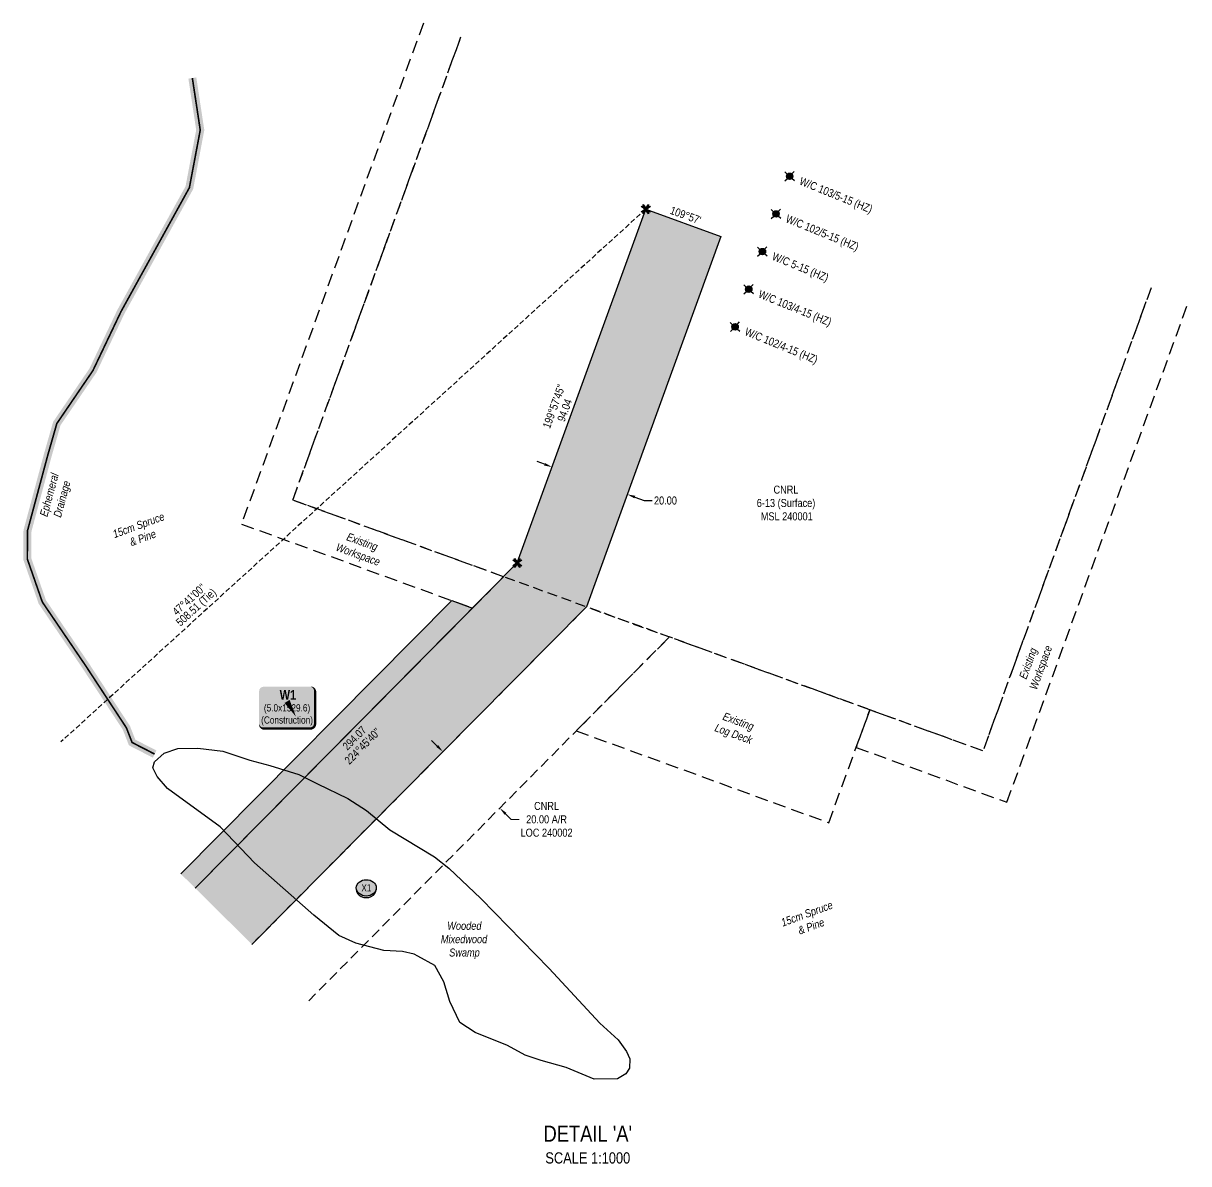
# Model space of a CAD drawing. Extents: x 379646 to 388155, y 6062459 to 6066140.
# Drawn here: x 382520 to 383976, y 6064716 to 6066140 of the extents above; entities that cross this region are included whole.
import ezdxf
from ezdxf.enums import TextEntityAlignment as Align

# ---------------------------------------------------------------- set-up
doc = ezdxf.new("R2010")
doc.units = 0
doc.header["$LTSCALE"] = 5
doc.header["$PDSIZE"] = 0.5
for name, pattern in [('foc-ACCESSROAD', [3.75, 2.5, -1.25]), ('foc-TIELINE', [1.875, 1.25, -0.625]), ('HIDDEN2', [4.7625, 3.175, -1.5875])]:
    doc.linetypes.add(name, pattern=pattern)
doc.layers.get('Defpoints').update_dxf_attribs({"color": 9})
for name, color, linetype in [('C-AR', 13, 'foc-ACCESSROAD'), ('C-WS', 13, 'foc-ACCESSROAD'), ('C-WS-S', 8, 'Continuous'), ('DETAIL-T', 7, 'Continuous'), ('L-BD', 7, 'Continuous'), ('L-BD1', 253, 'Continuous'), ('L-MON', 1, 'Continuous'), ('L-TIE', 7, 'foc-TIELINE'), ('P-CROSSINGS', 250, 'Continuous'), ('P-PROPOSED', 10, 'Continuous'), ('P-PROPOSED-H', 21, 'Continuous'), ('P-TEMP-BLOCKS', 250, 'Continuous'), ('P-TEMP-BLUE', 146, 'Continuous'), ('P-TXT', 4, 'Continuous'), ('T-BUSH-T', 110, 'Continuous'), ('T-EXISTING RTF', 220, 'HIDDEN2'), ('T-EXISTING RTF-T', 220, 'Continuous'), ('T-WATER-T', 170, 'Continuous'), ('WATERCOURSE', 146, 'foc-TIELINE'), ('WETLAND', 143, 'Continuous'), ('WETLAND-T', 146, 'Continuous')]:
    doc.layers.add(name, color=color, linetype=linetype)
doc.layers.add('C-AR-T', color=13, linetype='Continuous', lineweight=9)
doc.layers.add('C-WS-T', color=13, linetype='Continuous', lineweight=9)
doc.layers.add('P-TEMP-BLUE-H', color=7, linetype='Continuous', true_color=0x99e6ff)
doc.styles.add('80', font='ARIALN.TTF', dxfattribs={"height": 10})
doc.styles.add('80CG', font='ARIALN.TTF', dxfattribs={"height": 10})
doc.styles.add('80L', font='ARIALN.TTF', dxfattribs={"height": 10})
doc.styles.add('BOLD', font='ARIALNB.TTF')
doc.styles.add('Crossing', font='ARIALN.TTF', dxfattribs={"height": 10})
doc.styles.add('foc-LtypeFont', font='ARIALN.TTF', dxfattribs={"height": 7.35})
doc.styles.add('MtXpl_Arial_Narrow', font='ARIALNI.TTF')
doc.linetypes.add('foc-TOPO-flowdirection-NOLINE', pattern='A,0,[">",foc-LtypeFont,S=0.3,R=0,X=0,Y=-0.945],-20,[">",foc-LtypeFont,S=0.3,R=0,X=0,Y=-0.945],0', length=20)
doc.dimstyles.new('Compass 5 000', dxfattribs={"dimscale": 5, "dimtxt": 9, "dimasz": 2, "dimexe": 0.2, "dimexo": 0.0625, "dimgap": 0.5, "dimtad": 0, "dimtih": 1, "dimtoh": 1, "dimzin": 0, "dimdsep": 46, "dimtxsty": '80CG', "dimcen": 0.1, "dimse1": 1, "dimse2": 1, "dimclrd": 256, "dimclrt": 256, "dimaunit": 1, "dimadec": 4, "dimazin": 0, "dimtfac": 0.06, "dimtofl": 0, "dimtmove": 0, "dimatfit": 1, "dimfxl": 0.2, "dimtolj": 1, "dimtzin": 0, "dimlwd": -1, "dimarcsym": 0})

# ---------------------------------------------------------------- blocks, each defined once
blk = doc.blocks.new('WC2')
at = {"layer": 'L-MON'}
h = blk.add_hatch(color=255, dxfattribs=at)
h.dxf.hatch_style = 1
edge = h.paths.add_edge_path()
edge.add_arc((0, 0), 0.9, 0, 360)
at = {"layer": 'L-MON', "color": 14, "flags": 128}
for points in [[(-0.62, 0.5), (-1.23, 1.12)], [(0.52, 0.61), (1.13, 1.21)], [(-1.18, -1.18), (-0.56, -0.57)], [(1.16, -1.18), (0.56, -0.57)]]:
    blk.add_lwpolyline(points, dxfattribs=at)
at = {"layer": 'L-MON', "color": 14}
for radius in [0.8, 0.373]:
    blk.add_circle((0, 0), radius, dxfattribs=at)
blk = doc.blocks.new('TEMP')
h = blk.add_hatch(color=255)
h.dxf.hatch_style = 1
h.paths.add_polyline_path([(0, 0.25), (-0.67, 1.15), (-0.67, 0.67), (-1.15, 0.67), (-0.25, 0), (-1.15, -0.67), (-0.67, -0.67), (-0.67, -1.15), (0, -0.25), (0.67, -1.15), (0.67, -0.67), (1.15, -0.67), (0.25, 0), (1.15, 0.67), (0.67, 0.67), (0.67, 1.15)])
h.paths.add_polyline_path([(0.57, 0.85), (0.57, 0.57), (0.85, 0.57), (0.08, 0), (0.85, -0.57), (0.57, -0.57), (0.57, -0.85), (0, -0.08), (-0.57, -0.85), (-0.57, -0.57), (-0.85, -0.57), (-0.08, 0), (-0.85, 0.57), (-0.57, 0.57), (-0.57, 0.85), (0, 0.08)], flags=16)
h = blk.add_hatch(color=1)
h.dxf.hatch_style = 1
h.paths.add_polyline_path([(0, 0.08), (-0.57, 0.85), (-0.57, 0.57), (-0.85, 0.57), (-0.08, 0), (-0.85, -0.57), (-0.57, -0.57), (-0.57, -0.85), (0, -0.08), (0.57, -0.85), (0.57, -0.57), (0.85, -0.57), (0.08, 0), (0.85, 0.57), (0.57, 0.57), (0.57, 0.85)])
at = {"color": 1}
for p, q in [((-0.08, 0), (0.08, 0)), ((0, 0.08), (0, -0.08))]:
    blk.add_line(p, q, dxfattribs=at)
at = {"color": 255, "flags": 128}
blk.add_lwpolyline([(-0.25, 0), (-1.15, 0.67), (-0.67, 0.67), (-0.67, 1.15), (0, 0.25), (0.67, 1.15), (0.67, 0.67), (1.15, 0.67), (0.25, 0), (1.15, -0.67), (0.67, -0.67), (0.67, -1.15), (0, -0.25), (-0.67, -1.15), (-0.67, -0.67), (-1.15, -0.67)], close=True, dxfattribs=at)
at = {"color": 1, "flags": 128}
blk.add_lwpolyline([(-0.08, 0), (-0.85, 0.57), (-0.57, 0.57), (-0.57, 0.85), (0, 0.08), (0.57, 0.85), (0.57, 0.57), (0.85, 0.57), (0.08, 0), (0.85, -0.57), (0.57, -0.57), (0.57, -0.85), (0, -0.08), (-0.57, -0.85), (-0.57, -0.57), (-0.85, -0.57)], close=True, dxfattribs=at)
blk = doc.blocks.new('*D444')
at = {"layer": 'C-AR-T', "transparency": 16777216}
for p, q in [((383037.4, 6065237.7), (383030.3, 6065244.8)), ((383122.6, 6065153.2), (383129.7, 6065146.2)), ((383129.7, 6065146.2), (383139.7, 6065146.2))]:
    blk.add_line(p, q, dxfattribs=at)
for points in [[(383038.6, 6065238.9), (383036.2, 6065236.6), (383044.5, 6065230.7)], [(383123.8, 6065154.4), (383121.4, 6065152.1), (383115.5, 6065160.3)]]:
    blk.add_solid(points, dxfattribs=at)
at = {"layer": 'Defpoints', "color": 0, "transparency": 16777216}
for p in [(383042.6, 6065228.8), (383113.7, 6065158.4), (383115.5, 6065160.3)]:
    blk.add_point(p, dxfattribs=at)
at = {"layer": 'C-AR-T', "transparency": 16777216, "insert": (383174, 6065146.2), "char_height": 10, "attachment_point": 5, "style": '80CG'}
blk.add_mtext('\\A1;CNRL\\P20.00 A/R\\PLOC 240002', dxfattribs=at)
blk = doc.blocks.new('*U445')
at = {"true_color": 0x99e6ff}
h = blk.add_hatch(color=141, dxfattribs=at)
edge = h.paths.add_edge_path()
edge.add_line((-29, -33.8), (29, -33.8))
edge.add_arc((29, -27.8), 6, 270, 360)
edge.add_line((35, -27.8), (35, 12.5))
edge.add_arc((29, 12.5), 6, 0, 90)
edge.add_line((29, 18.5), (-29, 18.5))
edge.add_arc((-29, 12.5), 6, 90, 180)
edge.add_line((-35, 12.5), (-35, -27.8))
edge.add_arc((-29, -27.8), 6, 180, 270)
at = {"color": 250, "flags": 128}
blk.add_lwpolyline([(-29, -33.8, 3, 3, 0), (29, -33.8, 3, 3, 0.414214), (35, -27.8, 3, 3, 0), (35, 12.5, 3, 0, 0.414214), (29, 18.5, 0, 0, 0), (-29, 18.5, 0, 0, 0.414214), (-35, 12.5, 0, 0, 0), (-35, -27.8, 0, 3, 0.414214)], format="xyseb", close=True, dxfattribs=at)
at = {"flags": 128}
blk.add_lwpolyline([(11.2, -19.1, 0, 7.5, 0), (0, 0, 0, 0, 0)], format="xyseb", dxfattribs=at)
at = {"color": 250}
for tag, p, height, style in [('TEMP_AREA_W1_001', (-9.2, 2.2), 12, 'BOLD'), ('ENTER_TEXT_001', (-30.7, -12.5), 9, '80')]:
    blk.add_attdef(tag, p, '', height=height, dxfattribs=dict(at, style=style))
blk = doc.blocks.new('*D446')
at = {"layer": 'Defpoints', "color": 0, "transparency": 16777216}
for p in [(383180.6, 6065585.2), (383274.5, 6065551), (383274.9, 6065552)]:
    blk.add_point(p, dxfattribs=at)
at = {"layer": 'P-TXT', "transparency": 16777216}
for p, q in [((383171.5, 6065589.6), (383162.1, 6065593)), ((383284.3, 6065548.6), (383296.1, 6065544.3)), ((383296.1, 6065544.3), (383306.1, 6065544.3))]:
    blk.add_line(p, q, dxfattribs=at)
for points in [[(383172.1, 6065591.1), (383170.9, 6065588), (383180.9, 6065586.1)], [(383284.8, 6065550.2), (383283.7, 6065547), (383274.9, 6065552)]]:
    blk.add_solid(points, dxfattribs=at)
at = {"layer": 'P-TXT', "transparency": 16777216, "insert": (383322.5, 6065544.3), "char_height": 10, "attachment_point": 5, "style": '80CG'}
blk.add_mtext('\\A1;20.00', dxfattribs=at)
blk = doc.blocks.new('xing2')
h = blk.add_hatch(color=50)
h.dxf.hatch_style = 1
edge = h.paths.add_edge_path()
edge.add_ellipse((0, 0), major_axis=(-12.5, 0), ratio=0.816297, start_angle=0, end_angle=360)
h = blk.add_hatch(color=250)
h.dxf.hatch_style = 1
edge = h.paths.add_edge_path()
edge.add_ellipse((0, -2), major_axis=(-12.5, 0), ratio=0.816297, start_angle=0, end_angle=180)
edge.add_line((12.5, -2), (12.5, 0))
edge.add_ellipse((0, 0), major_axis=(-12.5, 0), ratio=0.816297, start_angle=0, end_angle=180, ccw=False)
edge.add_line((-12.5, 0), (-12.5, -2))
at = {"color": 250}
blk.add_ellipse((0, 0), major_axis=(-12.5, 0), ratio=0.816297, dxfattribs=at)
blk.add_ellipse((0, -2), major_axis=(-12.5, 0), ratio=0.816297, start_param=0, end_param=3.141593, dxfattribs=at)
at = {"color": 250, "style": 'Crossing'}
blk.add_attdef('CROSSING', text='', height=9, dxfattribs=at).set_placement((0.1, 0), align=Align.MIDDLE_CENTER)
at = {"color": 250, "style": 'Crossing', "flags": 1}
for tag, p in [('OWNER', (0.1, -12.5)), ('DESCRIPTION', (0.1, -25.8)), ('LOCATION', (0.1, -39.3)), ('DWG_REF', (0.1, -52.8))]:
    blk.add_attdef(tag, text='', height=9, dxfattribs=at).set_placement(p, align=Align.MIDDLE_CENTER)

msp = doc.modelspace()

# ---------------------------------------------------------------- hatches: boundary and pattern name
at = {"layer": 'P-PROPOSED-H'}
h = msp.add_hatch(color=256, dxfattribs=at)
h.dxf.hatch_style = 1
h.paths.add_polyline_path([(382734.907, 6065060.485), (382805.884, 6064990.095), (383223.845, 6065411.546), (383391.828, 6065874.008), (383297.872, 6065908.137), (383137.392, 6065466.331)])
at = {"layer": 'P-TEMP-BLUE-H'}
h = msp.add_hatch(color=256, dxfattribs=at)
h.dxf.hatch_style = 1
h.paths.add_polyline_path([(382717.162, 6065078.082), (382734.907, 6065060.485), (383081.574, 6065410.048), (383055.699, 6065419.447)])

# ---------------------------------------------------------------- linework, layer by layer
at = {"layer": 'C-AR', "flags": 128}
msp.add_lwpolyline([(382805.884, 6064990.095), (383223.845, 6065411.546), (383327.384, 6065373.937), (382876.888, 6064919.679)], dxfattribs=at)
at = {"layer": 'C-WS', "elevation": 4299.695, "flags": 128}
msp.add_lwpolyline([(383929.177, 6065809.955), (383719.114, 6065231.646), (382856.964, 6065544.811), (383067.027, 6066123.12)], dxfattribs=at)
at = {"layer": 'L-TIE', "flags": 128}
msp.add_lwpolyline([(383297.872, 6065908.137), (382567.155, 6065242.84)], dxfattribs=at)
at = {"layer": 'P-PROPOSED', "flags": 128}
msp.add_lwpolyline([(382734.907, 6065060.485), (383137.392, 6065466.331), (383297.872, 6065908.137), (383391.828, 6065874.008), (383223.845, 6065411.546), (382805.884, 6064990.095)], dxfattribs=at)
at = {"layer": 'P-TEMP-BLUE'}
msp.add_lwpolyline([(382717.162, 6065078.082), (383055.699, 6065419.447), (383081.574, 6065410.048), (382734.907, 6065060.485)], dxfattribs=at)
at = {"layer": 'T-EXISTING RTF', "linetype": 'HIDDEN2'}
for points in [[(383020.049, 6066140.184), (382792.922, 6065514.897), (383081.574, 6065410.048), (383120.344, 6065449.142), (382856.964, 6065544.811), (383067.027, 6066123.12)], [(383929.177, 6065809.955), (383719.114, 6065231.646), (383577.778, 6065282.985), (383560.713, 6065236.007), (383749.027, 6065167.604), (383976.155, 6065792.891)]]:
    msp.add_lwpolyline(points, dxfattribs=at)
msp.add_lwpolyline([(383327.384, 6065373.937), (383211.074, 6065256.656), (383526.585, 6065142.05), (383577.778, 6065282.985), (383327.384, 6065373.937)], close=True, dxfattribs=at)
at = {"layer": 'WATERCOURSE', "linetype": 'foc-TOPO-flowdirection-NOLINE', "const_width": 10, "flags": 128}
msp.add_lwpolyline([(382731.486, 6066071.87), (382741.358, 6066006.936), (382727.784, 6065934.962), (382642.385, 6065780.28), (382607.268, 6065706.574), (382562.14, 6065640.368), (382550.75, 6065600.426), (382525.557, 6065506.589), (382525.321, 6065471.346), (382544.055, 6065417.628), (382597.92, 6065338.447), (382649.103, 6065260.512), (382656.241, 6065242.19), (382684.396, 6065227.735)], dxfattribs=at)
at = {"layer": 'WATERCOURSE', "const_width": 1.999, "flags": 128}
msp.add_lwpolyline([(382684.396, 6065227.735), (382656.241, 6065242.19), (382649.103, 6065260.512), (382597.92, 6065338.447), (382544.055, 6065417.628), (382525.321, 6065471.346), (382525.557, 6065506.589), (382550.75, 6065600.426), (382562.14, 6065640.368), (382607.268, 6065706.574), (382642.385, 6065780.28), (382727.784, 6065934.962), (382741.358, 6066006.936), (382731.486, 6066071.87)], dxfattribs=at)
at = {"layer": 'WETLAND'}
msp.add_lwpolyline([(383013.017, 6064975.517), (383008.598, 6064977.868), (382994.11, 6064981.069), (382970.755, 6064982.513), (382935.804, 6064991.817), (382914.532, 6065001.35), (382883.361, 6065026.676), (382809.057, 6065092.061), (382766.303, 6065137.013), (382700.477, 6065184.879), (382687.564, 6065199.817), (382682.198, 6065210.74), (382684.237, 6065218.131), (382696.254, 6065228.718), (382713.358, 6065234.557), (382738.48, 6065235.274), (382769.682, 6065231.532), (382803.095, 6065219.914), (382828.423, 6065213.359), (382864.559, 6065202.069), (382887.957, 6065190.577), (382925.525, 6065172.462), (382949.238, 6065157.433), (382978.16, 6065133.178), (383034.151, 6065099.622), (383051.926, 6065085.303), (383091.847, 6065047.529), (383177.046, 6064959.978), (383240.526, 6064891.657), (383263.568, 6064871.063), (383273.956, 6064856.222), (383278.063, 6064847.135), (383277.538, 6064835.687), (383273.117, 6064828.315), (383262.659, 6064822.162), (383233.25, 6064821.98), (383198.441, 6064836.204), (383167.087, 6064845.234), (383147.446, 6064851.817), (383125.021, 6064863.796), (383084.718, 6064879.935), (383065.83, 6064892.629), (383053.177, 6064918.733), (383045.588, 6064943.149), (383034.517, 6064963.854), (383013.017, 6064975.517)], close=True, dxfattribs=at)

# ---------------------------------------------------------------- block references
at = {"layer": 'C-WS-S', "xscale": 4.998137249999961, "yscale": 4.998137249999961, "zscale": 4.998137249999961}
for p in [(383477.739, 6065949.195, 4290.32), (383460.668, 6065902.199, 4033.735), (383443.598, 6065855.204, 4290.32), (383426.527, 6065808.208, 4290.32), (383409.457, 6065761.212, 4290.32)]:
    msp.add_blockref('WC2', p, dxfattribs=at)
at = {"layer": 'L-MON', "color": 4, "xscale": 4.998137249999989, "yscale": 4.998137249999989, "zscale": 4.998137249999989}
for p in [(383297.872, 6065908.137), (383137.392, 6065466.331)]:
    msp.add_blockref('TEMP', p, dxfattribs=at)
at = {"layer": 'P-CROSSINGS', "color": 2, "xscale": 0.99962745, "yscale": 0.99962745, "zscale": 0.99962745}
msp.add_blockref('xing2', (382948.803, 6065060.705), dxfattribs=at).add_auto_attribs({'CROSSING': 'X1'})
at = {"layer": 'P-TEMP-BLOCKS'}
ref = msp.add_blockref('*U445', (382849.803, 6065293.413), dxfattribs=dict(at, xscale=0.99962745, yscale=0.99962745, zscale=0.99962745))
ref.add_attrib('TEMP_AREA_W1_001', 'W1', (382840.593, 6065295.657), dxfattribs={"layer": '0', "color": 250, "height": 11.9955, "style": 'BOLD'})
ref.add_attrib('ENTER_TEXT_001', '(5.0x1529.6)', (382820.87, 6065280.948), dxfattribs={"layer": '0', "color": 250, "height": 8.99665, "style": '80'})
ref.add_attrib('ENTER_TEXT_002', '(Construction)', (382817.446, 6065265.794), dxfattribs={"layer": '0', "color": 250, "height": 8.99665, "style": '80'})

# ---------------------------------------------------------------- texts
at = {"layer": 'C-WS-T', "char_height": 9.99627, "attachment_point": 1, "rotation": 337.8944, "style": '80L'}
for s, width, insert in [('W/C 103/5-15 (HZ)', 96.12143, (383492.644, 6065948.569, 4290.32)), ('W/C 102/5-15 (HZ)', 96.12143, (383475.573, 6065901.573, 4033.735)), ('W/C 5-15 (HZ)', 73.83098, (383458.502, 6065854.577, 4290.32)), ('W/C 103/4-15 (HZ)', 96.12143, (383441.432, 6065807.582, 4290.32)), ('W/C 102/4-15 (HZ)', 96.12143, (383424.361, 6065760.586, 4290.32))]:
    msp.add_mtext_dynamic_manual_height_columns(s, width=width, gutter_width=49.981, heights=[0], dxfattribs=dict(at, insert=insert))
at = {"layer": 'C-WS-T', "insert": (383436.285, 6065562.925), "char_height": 9.99627, "attachment_point": 1, "style": '80L'}
msp.add_mtext_dynamic_manual_height_columns('\\pi21.205;CNRL\\P\\pi0.25454;6-13 (Surface)\\P\\pi5.314;MSL 240001', width=72.59679, gutter_width=49.981, heights=[0], dxfattribs=at)
at = {"layer": 'DETAIL-T', "color": 3, "insert": (383225.484, 6064740.035), "char_height": 19.99255, "width": 110.92264, "attachment_point": 5, "style": '80CG'}
msp.add_mtext("DETAIL 'A'\\P{\\H0.7x;SCALE 1:1000}", dxfattribs=at)
at = {"layer": 'L-BD', "style": '80L'}
for s, height, rotation, p in [("109°57'", 9.9963, 340.0371, (383347.65, 6065900.569)), ("47°41'00''", 9.9963, 42.317, (382727.35, 6065420.8)), ('508.51 (Tie)', 9.99627, 42.317, (382736.94, 6065410.267))]:
    msp.add_text(s, height=height, rotation=rotation, dxfattribs=at).set_placement(p, align=Align.MIDDLE)
at = {"layer": 'L-BD1', "style": '80L'}
for s, height, rotation, p in [("199°57'45''", 9.99627, 70.0371, (383183.161, 6065661.872)), ('94.04', 9.9963, 70.0371, (383196.549, 6065657.009)), ('294.07', 9.9963, 45.2383, (382933.973, 6065247.727)), ("224°45'40''", 9.99627, 45.2383, (382944.087, 6065237.697))]:
    msp.add_text(s, height=height, rotation=rotation, dxfattribs=at).set_placement(p, align=Align.MIDDLE)
at = {"layer": 'T-BUSH-T', "char_height": 9.99256, "attachment_point": 1, "rotation": 20, "style": '80L'}
for insert in [(382630.069, 6065506.349), (383464.969, 6065021.355)]:
    msp.add_mtext_dynamic_manual_height_columns('\\pi0.89858;{\\fArial Narrow|b0|i1|c0|p34;15cm Spruce \\P\\pi17.36;& Pine}', width=67.26003, gutter_width=49.963, heights=[0], dxfattribs=dict(at, insert=insert))
at = {"layer": 'T-EXISTING RTF-T', "char_height": 9.99627, "attachment_point": 1, "style": 'MtXpl_Arial_Narrow'}
for s, insert, width, rotation in [('\\pi8.7848;Existing \\P\\pi0.76595;Workspace', (382918.323, 6065507.399), 57.091, 340.037088), ('\\pi8.7848;Existing \\P\\pi0.76595;Workspace', (383760.948, 6065315.63), 57.091, 70.037088), ('\\pi4.7822;Existing \\P\\pi0.24091;Log Deck', (383392.047, 6065281.784), 49.0858, 340.037088)]:
    msp.add_mtext(s, dxfattribs=dict(at, insert=insert, width=width, rotation=rotation))
at = {"layer": 'T-WATER-T', "insert": (382533.86, 6065500.679), "char_height": 9.99627, "attachment_point": 1, "rotation": 74.972118, "style": '80L'}
msp.add_mtext_dynamic_manual_height_columns('\\pi23.022;{\\fArial Narrow|b0|i1|c0|p34; Ephemeral \\P\\pi29.732;Drainage}', width=105.08812, gutter_width=49.972, heights=[0], dxfattribs=at)
at = {"layer": 'WETLAND-T', "insert": (383034.586, 6065018.278), "char_height": 9.99627, "attachment_point": 1, "style": '80L'}
msp.add_mtext_dynamic_manual_height_columns('\\pi15.409;{\\fArial Narrow|b0|i1|c0|p34;Wooded \\P\\pi7.3358;Mixedwood\\P\\pi17.738;Swamp}', width=72.59679, gutter_width=49.981, heights=[0], dxfattribs=at)

# ---------------------------------------------------------------- dimensions: what is measured, and where the dimension line sits
at = {"layer": 'C-AR-T', "color": 2}
dim = msp.add_linear_dim(base=(383115.506, 6065160.289), p1=(383042.647, 6065228.835), p2=(383113.651, 6065158.419), angle=315.238259, text='CNRL\\P20.00 A/R\\PLOC 240002', dimstyle='Compass 5 000', dxfattribs=at)
dim.commit()
dim.dimension.update_dxf_attribs({"geometry": '*D444', "text_midpoint": (383173.976, 6065146.206), "dimtype": 161})
at = {"layer": 'P-TXT', "color": 2}
dim = msp.add_linear_dim(base=(383274.868, 6065552.015), p1=(383180.551, 6065585.151), p2=(383274.508, 6065551.022), angle=340.037088, text='20.00', dimstyle='Compass 5 000', dxfattribs=at)
dim.commit()
dim.dimension.update_dxf_attribs({"geometry": '*D446', "text_midpoint": (383322.455, 6065544.316), "dimtype": 161})

doc.saveas('drawing.dxf')
